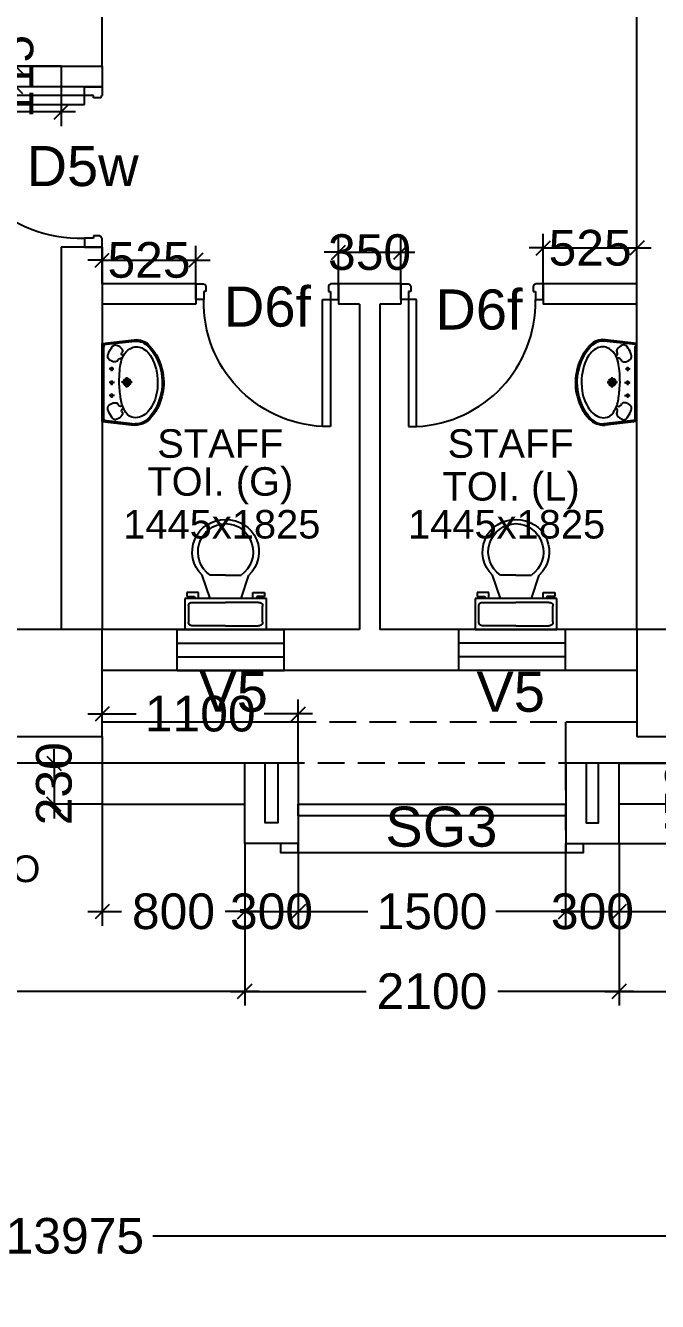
# Model space of a CAD drawing. Extents: x 6345096 to 6738923, y -6490958 to -6305885.
# Drawn here: x 6538609 to 6542154, y -6457893 to -6450735 of the extents above; entities that cross this region are included whole.
import ezdxf
from ezdxf.enums import TextEntityAlignment as Align

# ---------------------------------------------------------------- set-up
doc = ezdxf.new("R2010")
doc.units = 0
doc.header["$LTSCALE"] = 600
doc.header["$MEASUREMENT"] = 0
doc.header["$PDMODE"] = 35
doc.linetypes.add('DASHED', pattern=[0.75, 0.5, -0.25])
doc.linetypes.add('HIDDEN', pattern=[0.375, 0.25, -0.125])
doc.layers.get('0').update_dxf_attribs({"linetype": 'CONTINUOUS'})
doc.layers.get('Defpoints').update_dxf_attribs({"linetype": 'CONTINUOUS'})
for name, color, linetype in [('8', 8, 'CONTINUOUS'), ('chajja', 7, 'CONTINUOUS'), ('DIM', 8, 'CONTINUOUS'), ('DIM-TEXT', 8, 'CONTINUOUS'), ('DOOR', 32, 'CONTINUOUS'), ('Ele Proje.', 7, 'CONTINUOUS'), ('Ele. Proj', 7, 'CONTINUOUS'), ('HS', 251, 'CONTINUOUS'), ('joinery', 7, 'CONTINUOUS'), ('LA-column', 3, 'CONTINUOUS'), ('REVISIONS', 6, 'CONTINUOUS'), ('Room Dim', 1, 'CONTINUOUS'), ('TEXT', 6, 'CONTINUOUS'), ('Toi-Euip', 8, 'CONTINUOUS'), ('toi-fix', 46, 'CONTINUOUS'), ('Walls', 7, 'CONTINUOUS'), ('WIN', 151, 'CONTINUOUS'), ('Working Dim', 5, 'CONTINUOUS')]:
    doc.layers.add(name, color=color, linetype=linetype)
doc.styles.add('ari', font='arial.ttf')
doc.styles.add('ARIAL', font='arial.ttf')
doc.styles.add('RT', font='romant.shx')
doc.styles.get("Standard").update_dxf_attribs({"font": 'romans.shx'})
doc.dimstyles.new('int. dim', dxfattribs={"dimtxt": 200, "dimasz": 80, "dimexe": 80, "dimexo": 0, "dimgap": 70, "dimtad": 0, "dimdec": 0, "dimzin": 12, "dimdsep": 46, "dimtxsty": 'ari', "dimblk": 'OBLIQUE', "dimcen": 2, "dimdle": 80, "dimclrd": 256, "dimclre": 256, "dimclrt": 6, "dimadec": 0, "dimazin": 0, "dimtfac": 1, "dimtdec": 0, "dimtix": 1, "dimtmove": 2, "dimatfit": 3, "dimfxl": 1, "dimtolj": 1, "dimtzin": 0, "dimlwd": -1, "dimlwe": -1, "dimarcsym": 0})
doc.dimstyles.new('STANDARD$0', dxfattribs={"dimscale": 0, "dimtxt": 150, "dimasz": 125, "dimexe": 0.75, "dimexo": 1, "dimgap": 25, "dimtad": 1, "dimdec": 0, "dimdsep": 46, "dimtxsty": 'Standard', "dimblk1": 'DOT', "dimblk2": 'DOT', "dimsah": 1, "dimcen": 2.5, "dimclrd": 1, "dimclre": 1, "dimclrt": 3, "dimadec": 0, "dimazin": 0, "dimtfac": 1, "dimtdec": 0, "dimtmove": 0, "dimatfit": 3, "dimldrblk": 'DOT', "dimfxl": 1, "dimtolj": 1, "dimtzin": 0, "dimarcsym": 0})
doc.dimstyles.new('TEXT', dxfattribs={"dimscale": 0, "dimtxt": 600, "dimasz": 300, "dimexe": 300, "dimexo": 30, "dimgap": 50, "dimtad": 0, "dimdec": 0, "dimzin": 0, "dimdsep": 46, "dimtxsty": 'RT', "dimblk": 'OBLIQUE', "dimcen": 0.09, "dimdle": 300, "dimclrd": 256, "dimclre": 256, "dimclrt": 170, "dimadec": 0, "dimazin": 0, "dimtfac": 1, "dimtdec": 0, "dimtofl": 0, "dimtmove": 2, "dimatfit": 3, "dimfxl": 1, "dimfrac": 2, "dimtolj": 1, "dimtzin": 0, "dimlwd": -1, "dimlwe": -1, "dimarcsym": 0})

# ---------------------------------------------------------------- blocks, each defined once
blk = doc.blocks.new('_Oblique')
at = {"color": 0, "linetype": 'ByBlock', "lineweight": -2}
blk.add_line((-0.5, -0.5), (0.5, 0.5), dxfattribs=at)
blk = doc.blocks.new('*D259')
at = {"layer": 'Defpoints', "color": 0, "linetype": 'Continuous', "transparency": 16777216}
for p in [(6531899.3, -6454873.9, -2.1), (6576789.4, -6454873.9, -2.1), (6576789.4, -6459847.3)]:
    blk.add_point(p, dxfattribs=at)
at = {"layer": 'DIM-TEXT', "transparency": 16777216}
for p, q in [((6531899.3, -6454873.9), (6531899.3, -6460147.3)), ((6576789.4, -6454873.9), (6576789.4, -6460147.3)), ((6531599.3, -6459847.3), (6547085.7, -6459847.3)), ((6577089.4, -6459847.3), (6561603.1, -6459847.3))]:
    blk.add_line(p, q, dxfattribs=at)
at = {"layer": 'DIM-TEXT', "linetype": 'Continuous', "transparency": 16777216, "xscale": 300, "yscale": 300, "zscale": 300, "rotation": 180}
blk.add_blockref('_Oblique', (6531899.3, -6459847.3), dxfattribs=at)
at = {"layer": 'DIM-TEXT', "linetype": 'Continuous', "transparency": 16777216, "xscale": 300, "yscale": 300, "zscale": 300}
blk.add_blockref('_Oblique', (6576789.4, -6459847.3), dxfattribs=at)
at = {"layer": 'DIM-TEXT', "color": 170, "linetype": 'Continuous', "transparency": 16777216, "insert": (6554344.4, -6459847.3), "char_height": 750, "attachment_point": 5, "style": 'ari'}
blk.add_mtext('\\A1;{\\H1.0667x;OPD - GENERAL MEDICINE}', dxfattribs=at)
blk = doc.blocks.new('1000')
at = {"layer": 'DOOR'}
for p, q in [((0, -100), (0, 0)), ((0, 0), (49.7, 0)), ((49.7, 0), (49.7, -2.2)), ((63.2, -49.5), (49.7, -49.5)), ((49.7, -49.5), (49.7, -100)), ((63.2, -13.5), (61, -13.5)), ((63.2, -13.5), (63.2, -49.5)), ((836.8, -13.5), (836.8, -49.5)), ((836.8, -13.5), (839, -13.5)), ((836.8, -49.5), (850.3, -49.5)), ((850.3, 0), (850.3, -2.2)), ((900, 0), (850.3, 0)), ((850.3, -49.5), (850.3, -100)), ((900, -100), (900, 0)), ((49.7, -100), (0, -100)), ((49.7, -100), (49.7, -900.6)), ((100.2, -100), (49.7, -100)), ((100.2, -900.6), (100.2, -100)), ((850.3, -100), (900, -100)), ((49.7, -900.6), (100.2, -900.6))]:
    blk.add_line(p, q, dxfattribs=at)
for centre, major_axis, start_param, end_param in [((49.7, -13.5), (-7.95, 7.95), 3.926991, 5.497787), ((850.3, -13.5), (7.95, 7.95), 0.785398, 2.356194)]:
    blk.add_ellipse(centre, major_axis=major_axis, ratio=1, start_param=start_param, end_param=end_param, dxfattribs=at)
at = {"layer": 'DOOR', "color": 145}
blk.add_ellipse((64.3, -115.3), major_axis=(-519.7, 589.8), ratio=1, start_param=2.464943, end_param=4.009476, dxfattribs=at)
blk = doc.blocks.new('*D862')
at = {"layer": 'Defpoints', "color": 0, "transparency": 16777216}
for p in [(6534079.3, -6450823.9, 5.1), (6538809.4, -6450963.8, 12.9), (6538809.4, -6451219.8)]:
    blk.add_point(p, dxfattribs=at)
at = {"layer": 'Working Dim', "transparency": 16777216}
for p, q in [((6534079.3, -6450823.9), (6534079.3, -6451299.8)), ((6538809.4, -6450963.8), (6538809.4, -6451299.8)), ((6533999.3, -6451219.8), (6536072, -6451219.8)), ((6538889.4, -6451219.8), (6536816.7, -6451219.8))]:
    blk.add_line(p, q, dxfattribs=at)
at = {"layer": 'Working Dim', "transparency": 16777216, "xscale": 80, "yscale": 80, "zscale": 80, "rotation": 180}
blk.add_blockref('_Oblique', (6534079.3, -6451219.8), dxfattribs=at)
at = {"layer": 'Working Dim', "transparency": 16777216, "xscale": 80, "yscale": 80, "zscale": 80}
blk.add_blockref('_Oblique', (6538809.4, -6451219.8), dxfattribs=at)
at = {"layer": 'Working Dim', "color": 6, "transparency": 16777216, "insert": (6536444.4, -6451219.8), "char_height": 200, "attachment_point": 5, "style": 'ari'}
blk.add_mtext('\\A1;4730', dxfattribs=at)
blk = doc.blocks.new('*D863')
at = {"layer": 'Defpoints', "color": 0, "transparency": 16777216}
for p in [(6538554, -6450963.8), (6538809.4, -6450963.8), (6538809.4, -6451078.8)]:
    blk.add_point(p, dxfattribs=at)
at = {"layer": 'Working Dim', "transparency": 16777216}
for p, q in [((6538554, -6450963.8), (6538554, -6450883.8)), ((6538809.4, -6450963.8), (6538474, -6450963.8)), ((6538554, -6451078.8), (6538554, -6450963.8)), ((6538809.4, -6451078.8), (6538474, -6451078.8)), ((6538554, -6451078.8), (6538554, -6451158.8))]:
    blk.add_line(p, q, dxfattribs=at)
at = {"layer": 'Working Dim', "transparency": 16777216, "xscale": 80, "yscale": 80, "zscale": 80}
for p, rotation in [((6538554, -6450963.8), 270), ((6538554, -6451078.8), 90)]:
    blk.add_blockref('_Oblique', p, dxfattribs=dict(at, rotation=rotation))
at = {"layer": 'Working Dim', "color": 6, "transparency": 16777216, "insert": (6538554, -6451021.3), "char_height": 200, "attachment_point": 5, "rotation": 90, "style": 'ari'}
blk.add_mtext('\\A1;115', dxfattribs=at)
blk = doc.blocks.new('*D1417')
at = {"layer": 'Defpoints', "color": 0, "transparency": 16777216}
for p in [(6539039.4, -6454873.9, -26.7), (6539839.4, -6455323.9, -26.7), (6539839.4, -6455705.7)]:
    blk.add_point(p, dxfattribs=at)
at = {"layer": 'Working Dim', "transparency": 16777216}
for p, q in [((6539039.4, -6454873.9), (6539039.4, -6455785.7)), ((6539839.4, -6455323.9), (6539839.4, -6455785.7)), ((6538959.4, -6455705.7), (6539148.7, -6455705.7)), ((6539919.4, -6455705.7), (6539730.2, -6455705.7))]:
    blk.add_line(p, q, dxfattribs=at)
at = {"layer": 'Working Dim', "transparency": 16777216, "xscale": 80, "yscale": 80, "zscale": 80, "rotation": 180}
blk.add_blockref('_Oblique', (6539039.4, -6455705.7), dxfattribs=at)
at = {"layer": 'Working Dim', "transparency": 16777216, "xscale": 80, "yscale": 80, "zscale": 80}
blk.add_blockref('_Oblique', (6539839.4, -6455705.7), dxfattribs=at)
at = {"layer": 'Working Dim', "color": 6, "transparency": 16777216, "insert": (6539439.4, -6455705.7), "char_height": 200, "attachment_point": 5, "style": 'ari'}
blk.add_mtext('\\A1;800', dxfattribs=at)
blk = doc.blocks.new('*D1420')
at = {"layer": 'Defpoints', "color": 0, "transparency": 16777216}
for p in [(6540139.4, -6454597), (6539039.4, -6454704.1, -21.5), (6540139.4, -6454704.1, -26.7)]:
    blk.add_point(p, dxfattribs=at)
at = {"layer": 'Working Dim', "transparency": 16777216}
for p, q in [((6539039.4, -6454704.1), (6539039.4, -6454517)), ((6540139.4, -6454704.1), (6540139.4, -6454517)), ((6538959.4, -6454597), (6539230.6, -6454597)), ((6540219.4, -6454597), (6539948.3, -6454597))]:
    blk.add_line(p, q, dxfattribs=at)
at = {"layer": 'Working Dim', "transparency": 16777216, "xscale": 80, "yscale": 80, "zscale": 80, "rotation": 180}
blk.add_blockref('_Oblique', (6539039.4, -6454597), dxfattribs=at)
at = {"layer": 'Working Dim', "transparency": 16777216, "xscale": 80, "yscale": 80, "zscale": 80}
blk.add_blockref('_Oblique', (6540139.4, -6454597), dxfattribs=at)
at = {"layer": 'Working Dim', "color": 6, "transparency": 16777216, "insert": (6539589.4, -6454597), "char_height": 200, "attachment_point": 5, "style": 'ari'}
blk.add_mtext('\\A1;1100', dxfattribs=at)
blk = doc.blocks.new('*D1426')
at = {"layer": 'Defpoints', "color": 0, "transparency": 16777216}
for p in [(6539839.4, -6455323.9, 26.6), (6540139.4, -6455323.9, 19.4), (6540139.4, -6455705.7)]:
    blk.add_point(p, dxfattribs=at)
at = {"layer": 'Working Dim', "transparency": 16777216}
for p, q in [((6539839.4, -6455323.9), (6539839.4, -6455785.7)), ((6540139.4, -6455323.9), (6540139.4, -6455785.7)), ((6539839.4, -6455705.7), (6539759.4, -6455705.7)), ((6539839.4, -6455705.7), (6540139.4, -6455705.7)), ((6540139.4, -6455705.7), (6540219.4, -6455705.7))]:
    blk.add_line(p, q, dxfattribs=at)
at = {"layer": 'Working Dim', "transparency": 16777216, "xscale": 80, "yscale": 80, "zscale": 80}
blk.add_blockref('_Oblique', (6539839.4, -6455705.7), dxfattribs=at)
at = {"layer": 'Working Dim', "transparency": 16777216, "xscale": 80, "yscale": 80, "zscale": 80, "rotation": 180}
blk.add_blockref('_Oblique', (6540139.4, -6455705.7), dxfattribs=at)
at = {"layer": 'Working Dim', "color": 6, "transparency": 16777216, "insert": (6539989.4, -6455705.7), "char_height": 200, "attachment_point": 5, "style": 'ari'}
blk.add_mtext('\\A1;300', dxfattribs=at)
blk = doc.blocks.new('*D1427')
at = {"layer": 'Defpoints', "color": 0, "transparency": 16777216}
for p in [(6540139.4, -6455323.9, 19.4), (6541639.4, -6455373.9, 14.3), (6541639.4, -6455705.7)]:
    blk.add_point(p, dxfattribs=at)
at = {"layer": 'Working Dim', "transparency": 16777216}
for p, q in [((6540139.4, -6455323.9), (6540139.4, -6455785.7)), ((6541639.4, -6455373.9), (6541639.4, -6455785.7)), ((6540059.4, -6455705.7), (6540530.5, -6455705.7)), ((6541719.4, -6455705.7), (6541248.3, -6455705.7))]:
    blk.add_line(p, q, dxfattribs=at)
at = {"layer": 'Working Dim', "transparency": 16777216, "xscale": 80, "yscale": 80, "zscale": 80, "rotation": 180}
blk.add_blockref('_Oblique', (6540139.4, -6455705.7), dxfattribs=at)
at = {"layer": 'Working Dim', "transparency": 16777216, "xscale": 80, "yscale": 80, "zscale": 80}
blk.add_blockref('_Oblique', (6541639.4, -6455705.7), dxfattribs=at)
at = {"layer": 'Working Dim', "color": 6, "transparency": 16777216, "insert": (6540889.4, -6455705.7), "char_height": 200, "attachment_point": 5, "style": 'ari'}
blk.add_mtext('\\A1;1500', dxfattribs=at)
blk = doc.blocks.new('*D1428')
at = {"layer": 'Defpoints', "color": 0, "transparency": 16777216}
for p in [(6541939.4, -6455323.9, 26.6), (6541639.4, -6455373.9, 14.3), (6541939.4, -6455705.7)]:
    blk.add_point(p, dxfattribs=at)
at = {"layer": 'Working Dim', "transparency": 16777216}
for p, q in [((6541939.4, -6455323.9), (6541939.4, -6455785.7)), ((6541639.4, -6455373.9), (6541639.4, -6455785.7)), ((6541639.4, -6455705.7), (6541559.4, -6455705.7)), ((6541639.4, -6455705.7), (6541939.4, -6455705.7)), ((6541939.4, -6455705.7), (6542019.4, -6455705.7))]:
    blk.add_line(p, q, dxfattribs=at)
at = {"layer": 'Working Dim', "transparency": 16777216, "xscale": 80, "yscale": 80, "zscale": 80}
blk.add_blockref('_Oblique', (6541639.4, -6455705.7), dxfattribs=at)
at = {"layer": 'Working Dim', "transparency": 16777216, "xscale": 80, "yscale": 80, "zscale": 80, "rotation": 180}
blk.add_blockref('_Oblique', (6541939.4, -6455705.7), dxfattribs=at)
at = {"layer": 'Working Dim', "color": 6, "transparency": 16777216, "insert": (6541789.4, -6455705.7), "char_height": 200, "attachment_point": 5, "style": 'ari'}
blk.add_mtext('\\A1;300', dxfattribs=at)
blk = doc.blocks.new('*D1429')
at = {"layer": 'Defpoints', "color": 0, "transparency": 16777216}
for p in [(6543239.3, -6455154, 16.1), (6541939.4, -6455323.9, 26.6), (6543239.3, -6455705.7)]:
    blk.add_point(p, dxfattribs=at)
at = {"layer": 'Working Dim', "transparency": 16777216}
for p, q in [((6543239.3, -6455154), (6543239.3, -6455785.7)), ((6541939.4, -6455323.9), (6541939.4, -6455785.7)), ((6541859.4, -6455705.7), (6542230.5, -6455705.7)), ((6543319.3, -6455705.7), (6542948.2, -6455705.7))]:
    blk.add_line(p, q, dxfattribs=at)
at = {"layer": 'Working Dim', "transparency": 16777216, "xscale": 80, "yscale": 80, "zscale": 80, "rotation": 180}
blk.add_blockref('_Oblique', (6541939.4, -6455705.7), dxfattribs=at)
at = {"layer": 'Working Dim', "transparency": 16777216, "xscale": 80, "yscale": 80, "zscale": 80}
blk.add_blockref('_Oblique', (6543239.3, -6455705.7), dxfattribs=at)
at = {"layer": 'Working Dim', "color": 6, "transparency": 16777216, "insert": (6542589.4, -6455705.7), "char_height": 200, "attachment_point": 5, "style": 'ari'}
blk.add_mtext('\\A1;1300', dxfattribs=at)
blk = doc.blocks.new('*D1432')
at = {"layer": 'Defpoints', "color": 0, "transparency": 16777216}
for p in [(6539039.4, -6454873.9, 26.6), (6538769.5, -6455103.9), (6539039.4, -6455103.9, 26.6)]:
    blk.add_point(p, dxfattribs=at)
at = {"layer": 'Working Dim', "transparency": 16777216}
for p, q in [((6538769.5, -6454873.9), (6538769.5, -6454793.9)), ((6539039.4, -6454873.9), (6538689.5, -6454873.9)), ((6538769.5, -6454873.9), (6538769.5, -6455103.9)), ((6539039.4, -6455103.9), (6538689.5, -6455103.9)), ((6538769.5, -6455103.9), (6538769.5, -6455183.9))]:
    blk.add_line(p, q, dxfattribs=at)
at = {"layer": 'Working Dim', "transparency": 16777216, "xscale": 80, "yscale": 80, "zscale": 80}
for p, rotation in [((6538769.5, -6454873.9), 270), ((6538769.5, -6455103.9), 90)]:
    blk.add_blockref('_Oblique', p, dxfattribs=dict(at, rotation=rotation))
at = {"layer": 'Working Dim', "color": 6, "transparency": 16777216, "insert": (6538769.5, -6454988.9), "char_height": 200, "attachment_point": 5, "rotation": 90, "style": 'ari'}
blk.add_mtext('\\A1;230', dxfattribs=at)
blk = doc.blocks.new('*D1433')
at = {"layer": 'Defpoints', "color": 0, "transparency": 16777216}
for p in [(6541939.4, -6454873.9, 26.6), (6541939.4, -6455323.9), (6542298.1, -6455323.9)]:
    blk.add_point(p, dxfattribs=at)
at = {"layer": 'Working Dim', "transparency": 16777216}
for p, q in [((6542298.1, -6454873.9), (6542298.1, -6454793.9)), ((6541939.4, -6454873.9), (6542378.1, -6454873.9)), ((6542298.1, -6454873.9), (6542298.1, -6455323.9)), ((6541939.4, -6455323.9), (6542378.1, -6455323.9)), ((6542298.1, -6455323.9), (6542298.1, -6455403.9))]:
    blk.add_line(p, q, dxfattribs=at)
at = {"layer": 'Working Dim', "transparency": 16777216, "xscale": 80, "yscale": 80, "zscale": 80}
for p, rotation in [((6542298.1, -6454873.9), 270), ((6542298.1, -6455323.9), 90)]:
    blk.add_blockref('_Oblique', p, dxfattribs=dict(at, rotation=rotation))
at = {"layer": 'Working Dim', "color": 6, "transparency": 16777216, "insert": (6542298.1, -6455098.9), "char_height": 200, "attachment_point": 5, "rotation": 90, "style": 'ari'}
blk.add_mtext('\\A1;450', dxfattribs=at)
blk = doc.blocks.new('*D1448')
at = {"layer": 'Defpoints', "color": 0, "transparency": 16777216}
for p in [(6531899.3, -6454873.9, 26.6), (6545872.9, -6456373.8), (6545872.9, -6457526.2)]:
    blk.add_point(p, dxfattribs=at)
at = {"layer": 'Working Dim', "transparency": 16777216}
for p, q in [((6531899.3, -6454873.9), (6531899.3, -6457606.2)), ((6545872.9, -6456373.8), (6545872.9, -6457606.2)), ((6531819.3, -6457526.2), (6538448.4, -6457526.2)), ((6545952.9, -6457526.2), (6539323.7, -6457526.2))]:
    blk.add_line(p, q, dxfattribs=at)
at = {"layer": 'Working Dim', "transparency": 16777216, "xscale": 80, "yscale": 80, "zscale": 80, "rotation": 180}
blk.add_blockref('_Oblique', (6531899.3, -6457526.2), dxfattribs=at)
at = {"layer": 'Working Dim', "transparency": 16777216, "xscale": 80, "yscale": 80, "zscale": 80}
blk.add_blockref('_Oblique', (6545872.9, -6457526.2), dxfattribs=at)
at = {"layer": 'Working Dim', "color": 6, "transparency": 16777216, "insert": (6538886.1, -6457526.2), "char_height": 200, "attachment_point": 5, "style": 'ari'}
blk.add_mtext('\\A1;13975', dxfattribs=at)
blk = doc.blocks.new('*D1482')
at = {"layer": 'Defpoints', "color": 0, "transparency": 16777216}
for p in [(6531899.4, -6454873.9, 42), (6539839.4, -6455323.9), (6539839.4, -6456153.7)]:
    blk.add_point(p, dxfattribs=at)
at = {"layer": 'Working Dim', "transparency": 16777216}
for p, q in [((6531899.4, -6454873.9), (6531899.4, -6456233.7)), ((6539839.4, -6455323.9), (6539839.4, -6456233.7)), ((6531819.4, -6456153.7), (6535501.9, -6456153.7)), ((6539919.4, -6456153.7), (6536236.9, -6456153.7))]:
    blk.add_line(p, q, dxfattribs=at)
at = {"layer": 'Working Dim', "transparency": 16777216, "xscale": 80, "yscale": 80, "zscale": 80, "rotation": 180}
blk.add_blockref('_Oblique', (6531899.4, -6456153.7), dxfattribs=at)
at = {"layer": 'Working Dim', "transparency": 16777216, "xscale": 80, "yscale": 80, "zscale": 80}
blk.add_blockref('_Oblique', (6539839.4, -6456153.7), dxfattribs=at)
at = {"layer": 'Working Dim', "color": 6, "transparency": 16777216, "insert": (6535869.4, -6456153.7), "char_height": 200, "attachment_point": 5, "style": 'ari'}
blk.add_mtext('\\A1;7940', dxfattribs=at)
blk = doc.blocks.new('*D1483')
at = {"layer": 'Defpoints', "color": 0, "transparency": 16777216}
for p in [(6539839.4, -6455323.9), (6541939.4, -6455323.9), (6541939.4, -6456153.7)]:
    blk.add_point(p, dxfattribs=at)
at = {"layer": 'Working Dim', "transparency": 16777216}
for p, q in [((6539839.4, -6455323.9), (6539839.4, -6456233.7)), ((6541939.4, -6455323.9), (6541939.4, -6456233.7)), ((6539759.4, -6456153.7), (6540519.4, -6456153.7)), ((6542019.4, -6456153.7), (6541259.4, -6456153.7))]:
    blk.add_line(p, q, dxfattribs=at)
at = {"layer": 'Working Dim', "transparency": 16777216, "xscale": 80, "yscale": 80, "zscale": 80, "rotation": 180}
blk.add_blockref('_Oblique', (6539839.4, -6456153.7), dxfattribs=at)
at = {"layer": 'Working Dim', "transparency": 16777216, "xscale": 80, "yscale": 80, "zscale": 80}
blk.add_blockref('_Oblique', (6541939.4, -6456153.7), dxfattribs=at)
at = {"layer": 'Working Dim', "color": 6, "transparency": 16777216, "insert": (6540889.4, -6456153.7), "char_height": 200, "attachment_point": 5, "style": 'ari'}
blk.add_mtext('\\A1;2100', dxfattribs=at)
blk = doc.blocks.new('*D1484')
at = {"layer": 'Defpoints', "color": 0, "transparency": 16777216}
for p in [(6541939.4, -6455323.9), (6545872.9, -6456141.6, 16.1), (6545872.9, -6456153.7)]:
    blk.add_point(p, dxfattribs=at)
at = {"layer": 'Working Dim', "transparency": 16777216}
for p, q in [((6541939.4, -6455323.9), (6541939.4, -6456233.7)), ((6545872.9, -6456141.6), (6545872.9, -6456233.7)), ((6541859.4, -6456153.7), (6543537.9, -6456153.7)), ((6545952.9, -6456153.7), (6544274.4, -6456153.7))]:
    blk.add_line(p, q, dxfattribs=at)
at = {"layer": 'Working Dim', "transparency": 16777216, "xscale": 80, "yscale": 80, "zscale": 80, "rotation": 180}
blk.add_blockref('_Oblique', (6541939.4, -6456153.7), dxfattribs=at)
at = {"layer": 'Working Dim', "transparency": 16777216, "xscale": 80, "yscale": 80, "zscale": 80}
blk.add_blockref('_Oblique', (6545872.9, -6456153.7), dxfattribs=at)
at = {"layer": 'Working Dim', "color": 6, "transparency": 16777216, "insert": (6543906.1, -6456153.7), "char_height": 200, "attachment_point": 5, "style": 'ari'}
blk.add_mtext('\\A1;3930', dxfattribs=at)
blk = doc.blocks.new('*D1486')
at = {"layer": 'Defpoints', "color": 0, "transparency": 16777216}
for p in [(6576789.5, -6454838.9), (6531899.3, -6454873.9), (6531899.3, -6458656.5)]:
    blk.add_point(p, dxfattribs=at)
at = {"layer": 'DIM', "color": 8, "transparency": 16777216}
for p, q in [((6576789.5, -6454838.9), (6576789.5, -6458956.5)), ((6531899.3, -6454873.9), (6531899.3, -6458956.5)), ((6531599.3, -6458656.5), (6552636.5, -6458656.5)), ((6577089.5, -6458656.5), (6556052.3, -6458656.5))]:
    blk.add_line(p, q, dxfattribs=at)
at = {"layer": 'DIM', "color": 8, "transparency": 16777216, "xscale": 300, "yscale": 300, "zscale": 300, "rotation": 180}
blk.add_blockref('_Oblique', (6531899.3, -6458656.5), dxfattribs=at)
at = {"layer": 'DIM', "color": 8, "transparency": 16777216, "xscale": 300, "yscale": 300, "zscale": 300}
blk.add_blockref('_Oblique', (6576789.5, -6458656.5), dxfattribs=at)
at = {"layer": 'DIM', "color": 7, "transparency": 16777216, "insert": (6554344.4, -6458656.5), "char_height": 750, "attachment_point": 5, "style": 'ari'}
blk.add_mtext('\\A1;44.89m', dxfattribs=at)
blk = doc.blocks.new('A$C782D609A')
at = {"layer": 'WIN', "linetype": 'Continuous'}
for p, q in [((-300, 230), (300, 230)), ((-300, 230), (-300, 0)), ((300, 230), (300, 0)), ((-300, 0), (300, 0))]:
    blk.add_line(p, q, dxfattribs=at)
at = {"layer": 'WIN', "linetype": 'DASHED', "ltscale": 300}
for p, q in [((-300, 153.3), (300, 153.3)), ((-300, 76.7), (300, 76.7))]:
    blk.add_line(p, q, dxfattribs=at)
blk = doc.blocks.new('A$C70ED7303')
at = {"layer": 'toi-fix', "color": 8}
for p, q in [((0, 0), (229, 0)), ((229, 0), (229, -174.4)), ((-229, 0), (0, 0)), ((-229, -174.4), (-229, 0)), ((-207.2, -43.6), (-207.2, -130.8)), ((0, -21.8), (-185.4, -21.8)), ((0, -21.8), (185.4, -21.8)), ((207.2, -43.6), (207.2, -130.8)), ((229, -174.4), (-229, -174.4)), ((-218.1, -207.2), (-218.1, -185.4)), ((-218.1, -185.4), (-174.4, -185.4)), ((-152.6, -207.2), (-218.1, -207.2)), ((-185.4, -152.6), (0, -152.6)), ((-174.4, -185.4), (-174.4, -174.4)), ((-152.6, -174.4), (-152.6, -207.2)), ((-87.2, -174.4), (-130.8, -305.3)), ((185.4, -152.6), (0, -152.6)), ((87.2, -174.4), (130.8, -305.3)), ((152.6, -174.4), (152.6, -207.2)), ((152.6, -207.2), (218.1, -207.2)), ((174.4, -185.4), (174.4, -174.4)), ((218.1, -185.4), (174.4, -185.4)), ((218.1, -207.2), (218.1, -185.4)), ((0, -305.3), (-87.2, -305.3)), ((0, -305.3), (87.2, -305.3))]:
    blk.add_line(p, q, dxfattribs=at)
for centre, major_axis, start_param, end_param in [((-188.1, -40.9), (13.6, -13.6), 2.214297, 4.068888), ((188.1, -40.9), (13.6, -13.6), 0.643501, 2.498091), ((-188.1, -133.6), (-13.6, -13.6), 5.35589, 7.21048), ((188.1, -133.6), (-13.6, -13.6), 0.643501, 2.498091), ((-6.6, -436.2), (-127.6, -127.6), 4.686239, 7.105146), ((4.7, -435.5), (-112.7, -112.7), 4.541602, 7.039318), ((6.6, -436.2), (55.8, -171.6), -0.351019, 2.067888), ((-4.7, -435.5), (-112.7, -112.7), 0.814663, 3.31238)]:
    blk.add_ellipse(centre, major_axis=major_axis, ratio=1, start_param=start_param, end_param=end_param, dxfattribs=at)
blk = doc.blocks.new('A$C4D064DB7')
at = {"layer": 'Toi-Euip', "color": 8}
for p, q in [((-219.3, -1), (-239.3, 178)), ((-212.3, 5.4), (-232.3, 184.5)), ((0.9, 167), (0.9, 107.5)), ((212.2, 4.9), (232.3, 184.5)), ((219.2, -1), (239.3, 178)), ((-28.5, 137.9), (30, 137.9)), ((-204.6, 8.3), (200.4, 8.3)), ((-61.3, 51.7), (-86.8, 51.7)), ((-73.1, 68.7), (-73.1, 37.2)), ((11.1, 51.7), (-14.3, 51.7)), ((-0.6, 68.7), (-0.6, 37.2)), ((87.9, 51.7), (62.5, 51.7)), ((76.2, 63.6), (76.2, 37.2)), ((-219.3, -1), (219.2, -1))]:
    blk.add_line(p, q, dxfattribs=at)
for centre, radius in [((0.9, 137.9), 20.9), ((0.9, 137.9), 15), ((0.9, 137.9), 10.5), ((-73.1, 51.7), 6.23), ((-0.6, 51.7), 6.23), ((76.2, 51.7), 6.23)]:
    blk.add_circle(centre, radius, dxfattribs=at)
for centre, radius, start, end in [((-15, 63.3), 278.1, 103.68007, 133.11994), ((-52.1, 129.5), 194.1, 106.98939, 130.68541), ((-12.7, 69.4), 239.9, 90.51874, 121.0564), ((0.4, 42.8), 293.4, 66.19508, 111.84971), ((-3.7, 79.1), 265.8, 77.13905, 106.85156), ((4.5, 21.6), 288.4, 65.41071, 93.84539), ((11, 56.9), 284.8, 46.38455, 81.02297), ((17.4, 64.4), 266.9, 46.21733, 67.66735), ((-135.9, 190.3), 102.7, 132.34, 168.55208), ((-156.9, 191.3), 75.7, 146.79114, 185.14021), ((-115.7, 175.3), 119.3, 121.84149, 151.21457), ((-79.5, 166.9), 122.1, 117.7975, 160.69461), ((74.5, 158), 135.4, 31.86033, 68.31323), ((131.4, 192.6), 68.8, 336.77794, 32.40806), ((140.9, 188.9), 91.5, 357.2238, 48.08952), ((143.8, 190.8), 96.4, 352.39424, 48.61688), ((-159.3, 187.8), 80.7, 163.23918, 186.99591), ((-105.8, 184.4), 91.8, 165.58544, 192.65463), ((-124.3, 195.5), 77.6, 203.69295, 246.38132), ((98.1, 210.4), 106.4, 278.02022, 335.02213), ((-188.7, 72.6), 20.1, 152.49081, 243.19095), ((-154.2, 64.6), 55.1, 124.96691, 161.64959), ((-174.7, 96.4), 17.3, 50.46419, 129.5358), ((-157.9, 115.7), 8.33, 226.04031, 306.10739), ((-73.6, 263.8), 161.7, 239.59023, 265.97193), ((-156.5, 116.7), 8.45, 294.51045, 30.32874), ((-126.4, 102.5), 8.28, 83.15264, 217.30389), ((-110.1, 109.7), 26, 208.27151, 253.61398), ((-144.2, 69.4), 30.9, 343.96544, 29.92088), ((33.5, 869.5), 776.1, 261.22276, 267.52001), ((-3.1, 803.8), 709.6, 270.24313, 275.54823), ((44.3, 384), 287.3, 274.2321, 283.82674), ((146.2, 69.4), 30.9, 150.07912, 196.03456), ((112.1, 109.7), 26, 286.38602, 331.72849), ((129.6, 102.2), 7.16, 318.29837, 78.68026), ((157.9, 115.9), 7.49, 165.15228, 247.93068), ((159.9, 115.7), 8.33, 233.89261, 313.95969), ((176.7, 96.4), 17.3, 50.4642, 129.53581), ((156.2, 64.6), 55.1, 18.35041, 55.03309), ((190.7, 72.6), 20.1, 296.80905, 27.50919), ((-200, -15.1), 23.9, 101.14513, 143.7785), ((-120.2, 149.2), 122.2, 230.59825, 250.41359), ((-145.6, 63.1), 33, 241.91921, 291.35614), ((-161, 71.5), 47.7, 305.0585, 347.19296), ((163, 71.5), 47.7, 192.80704, 234.9415), ((147.6, 63.1), 33, 248.64386, 298.08079), ((122.2, 149.2), 122.2, 289.58641, 309.40175), ((199.8, -16.6), 24.9, 38.74871, 88.57964)]:
    blk.add_arc(centre, radius, start, end, dxfattribs=at)
blk = doc.blocks.new('*D1818')
at = {"layer": 'Defpoints', "color": 0, "transparency": 16777216}
for p in [(6539565, -6452051.5), (6539039.5, -6452184), (6539565, -6452184)]:
    blk.add_point(p, dxfattribs=at)
at = {"layer": 'Working Dim', "transparency": 16777216}
for p, q in [((6539039.5, -6452184), (6539039.5, -6451971.5)), ((6539565, -6452184), (6539565, -6451971.5)), ((6539039.5, -6452051.5), (6538959.5, -6452051.5)), ((6539039.5, -6452051.5), (6539565, -6452051.5)), ((6539565, -6452051.5), (6539645, -6452051.5))]:
    blk.add_line(p, q, dxfattribs=at)
at = {"layer": 'Working Dim', "transparency": 16777216, "xscale": 80, "yscale": 80, "zscale": 80}
blk.add_blockref('_Oblique', (6539039.5, -6452051.5), dxfattribs=at)
at = {"layer": 'Working Dim', "transparency": 16777216, "xscale": 80, "yscale": 80, "zscale": 80, "rotation": 180}
blk.add_blockref('_Oblique', (6539565, -6452051.5), dxfattribs=at)
at = {"layer": 'Working Dim', "color": 6, "transparency": 16777216, "insert": (6539302.3, -6452051.5), "char_height": 200, "attachment_point": 5, "style": 'ari'}
blk.add_mtext('\\A1;525', dxfattribs=at)
blk = doc.blocks.new('*D1819')
at = {"layer": 'Defpoints', "color": 0, "transparency": 16777216}
for p in [(6540714, -6452007.7), (6540365, -6452184, 2.4), (6540714, -6452184, 2.4)]:
    blk.add_point(p, dxfattribs=at)
at = {"layer": 'Working Dim', "transparency": 16777216}
for p, q in [((6540365, -6452184), (6540365, -6451927.7)), ((6540714, -6452184), (6540714, -6451927.7)), ((6540365, -6452007.7), (6540285, -6452007.7)), ((6540365, -6452007.7), (6540714, -6452007.7)), ((6540714, -6452007.7), (6540794, -6452007.7))]:
    blk.add_line(p, q, dxfattribs=at)
at = {"layer": 'Working Dim', "transparency": 16777216, "xscale": 80, "yscale": 80, "zscale": 80}
blk.add_blockref('_Oblique', (6540365, -6452007.7), dxfattribs=at)
at = {"layer": 'Working Dim', "transparency": 16777216, "xscale": 80, "yscale": 80, "zscale": 80, "rotation": 180}
blk.add_blockref('_Oblique', (6540714, -6452007.7), dxfattribs=at)
at = {"layer": 'Working Dim', "color": 6, "transparency": 16777216, "insert": (6540539.5, -6452007.7), "char_height": 200, "attachment_point": 5, "style": 'ari'}
blk.add_mtext('\\A1;350', dxfattribs=at)
blk = doc.blocks.new('*D1820')
at = {"layer": 'Defpoints', "color": 0, "transparency": 16777216}
for p in [(6542039.4, -6451983.3), (6541514, -6452186.3), (6542039.4, -6452186.3)]:
    blk.add_point(p, dxfattribs=at)
at = {"layer": 'Working Dim', "transparency": 16777216}
for p, q in [((6541514, -6452186.3), (6541514, -6451903.3)), ((6542039.4, -6452186.3), (6542039.4, -6451903.3)), ((6541514, -6451983.3), (6541434, -6451983.3)), ((6541514, -6451983.3), (6542039.4, -6451983.3)), ((6542039.4, -6451983.3), (6542119.4, -6451983.3))]:
    blk.add_line(p, q, dxfattribs=at)
at = {"layer": 'Working Dim', "transparency": 16777216, "xscale": 80, "yscale": 80, "zscale": 80}
blk.add_blockref('_Oblique', (6541514, -6451983.3), dxfattribs=at)
at = {"layer": 'Working Dim', "transparency": 16777216, "xscale": 80, "yscale": 80, "zscale": 80, "rotation": 180}
blk.add_blockref('_Oblique', (6542039.4, -6451983.3), dxfattribs=at)
at = {"layer": 'Working Dim', "color": 6, "transparency": 16777216, "insert": (6541776.7, -6451983.3), "char_height": 200, "attachment_point": 5, "style": 'ari'}
blk.add_mtext('\\A1;525', dxfattribs=at)
blk = doc.blocks.new('A$C2CD672AE')
at = {"layer": 'Ele Proje.', "color": 8, "linetype": 'HIDDEN', "elevation": -7.2}
for points in [[(9720, 1100), (9720, 1050), (9820, 1050), (9820, 1100)], [(11320, 1100), (11320, 1050), (11420, 1050), (11420, 1100)]]:
    blk.add_lwpolyline(points, dxfattribs=at)
at = {"layer": 'Ele. Proj', "color": 8, "linetype": 'HIDDEN'}
for points in [[(8720.1, 1550), (8720.1, 1320), (9520.1, 1320)], [(9820.1, 1550), (9820, 1100), (9520.1, 1100), (9520.1, 1550)], [(9705.1, 1550), (9705.1, 1215), (9635.1, 1215), (9635.1, 1550)], [(11320.1, 1550), (11320, 1100), (11620.1, 1100), (11620, 1550)], [(11435.1, 1550), (11435.1, 1215), (11505.1, 1215), (11505, 1550)], [(12919.9, 1550), (12919.9, 1320), (11620, 1320)]]:
    blk.add_lwpolyline(points, dxfattribs=at)
at = {"layer": 'Walls', "color": 8, "linetype": 'HIDDEN'}
for p, q in [((11720.1, 2300), (11720.1, 8865)), ((8490.1, 5460.2), (8490.1, 5345.2)), ((8720.1, 5460.2), (8720.1, 5345.2)), ((8720.1, 5345.2), (8490.1, 5345.2)), ((8490.1, 4445.2), (8490.1, 2300)), ((8720.1, 4445.2), (8490.1, 4445.2)), ((8720.1, 4445.2), (8720.1, 2300)), ((8720.1, 2070), (8720.1, 2070)), ((8720.1, 2070), (8720.1, 2070)), ((8720.1, 2070), (8720.1, 2070)), ((8720.1, 2070), (8720.1, 2070)), ((11720.1, 1780), (8720.1, 1780)), ((8720.1, 1700), (8720.1, 1550)), ((15704.8, 1550, -10.5), (1579.9, 1550))]:
    blk.add_line(p, q, dxfattribs=at)

msp = doc.modelspace()

# ---------------------------------------------------------------- linework, layer by layer
at = {"layer": 'chajja', "color": 8}
msp.add_line((6540139.43, -6455373.885, -12.339), (6541639.43, -6455373.885, -12.339), dxfattribs=at)
at = {"layer": 'Ele Proje.', "elevation": -7.208}
for points in [[(6540039.43, -6455323.885), (6540039.43, -6455373.885), (6540139.43, -6455373.885), (6540139.43, -6455323.885)], [(6541639.43, -6455323.885), (6541639.43, -6455373.885), (6541739.43, -6455373.885), (6541739.43, -6455323.885)]]:
    msp.add_lwpolyline(points, dxfattribs=at)
at = {"layer": 'Ele. Proj', "color": 1}
for points in [[(6539039.434, -6454873.885), (6539039.434, -6455103.885), (6539839.435, -6455103.885)], [(6540139.435, -6454873.885), (6540139.43, -6455323.885), (6539839.435, -6455323.885), (6539839.435, -6454873.885)], [(6540024.435, -6454873.884), (6540024.431, -6455208.885), (6539954.435, -6455208.885), (6539954.435, -6454873.885)], [(6541639.435, -6454873.885), (6541639.43, -6455323.885), (6541939.435, -6455323.885), (6541939.43, -6454873.885)], [(6541754.435, -6454873.886), (6541754.431, -6455208.885), (6541824.434, -6455208.885), (6541824.43, -6454873.886)], [(6543239.297, -6454873.923), (6543239.297, -6455103.923), (6541939.425, -6455103.885)]]:
    msp.add_lwpolyline(points, dxfattribs=at)
at = {"layer": 'LA-column', "color": 2}
for points, elevation in [([(6538439.524, -6450963.752), (6539039.524, -6450963.752), (6539039.524, -6450363.752), (6538439.524, -6450363.752)], 7.743), ([(6542039.348, -6454723.934), (6542639.348, -6454723.934), (6542639.348, -6454123.934), (6542039.348, -6454123.934)], 2.612)]:
    msp.add_lwpolyline(points, close=True, dxfattribs=dict(at, elevation=elevation))
msp.add_lwpolyline([(6538439.389, -6454723.752), (6539039.389, -6454723.752), (6539039.389, -6454123.752), (6538439.389, -6454123.752)], close=True, dxfattribs=at)
at = {"layer": 'REVISIONS'}
for p, q in [((6539565.016, -6452184.013), (6539039.522, -6452184.013)), ((6539565.016, -6452184.013), (6539565.016, -6452299.013)), ((6540714.025, -6452184.013), (6540365.016, -6452184.013)), ((6540365.016, -6452184.013), (6540365.016, -6452299.013)), ((6540714.025, -6452184.013), (6540714.025, -6452299.013)), ((6542039.525, -6452184.013), (6541514.025, -6452184.013)), ((6541514.025, -6452184.013), (6541514.025, -6452299.013)), ((6539565.016, -6452299.013), (6539039.522, -6452299.013)), ((6540482.021, -6452299.013), (6540365.016, -6452299.013)), ((6540482.021, -6452299.013), (6540482.021, -6454124.039)), ((6540714.025, -6452299.013), (6540597.021, -6452299.013)), ((6540597.021, -6452299.013), (6540597.021, -6454124.039)), ((6542039.525, -6452299.013), (6541514.025, -6452299.013)), ((6540482.021, -6454123.886), (6539039.522, -6454123.886)), ((6542039.519, -6454123.886), (6540597.021, -6454123.886)), ((6542039.348, -6454354.093, 5.001), (6539039.522, -6454354.093))]:
    msp.add_line(p, q, dxfattribs=at)
at = {"layer": 'Walls', "linetype": 'Continuous'}
for p, q in [((6542039.437, -6454123.886), (6542039.437, -6447558.903)), ((6538809.435, -6450963.752), (6538809.435, -6451078.752)), ((6539039.435, -6450963.752), (6539039.435, -6451078.752)), ((6539039.523, -6451078.752), (6538809.435, -6451078.752)), ((6538809.434, -6451978.752), (6538809.434, -6454123.933)), ((6539039.522, -6451978.752), (6538809.435, -6451978.752)), ((6539039.434, -6451978.752), (6539039.434, -6454123.886)), ((6540139.435, -6454643.885), (6539039.434, -6454643.885)), ((6540139.435, -6454873.885), (6540139.435, -6454643.885)), ((6542039.437, -6454643.885), (6541639.435, -6454643.885)), ((6541639.435, -6454873.885), (6541639.435, -6454643.885)), ((6540139.435, -6454873.885, -6.098), (6531899.298, -6454873.885)), ((6546024.22, -6454873.885, -10.453), (6541639.435, -6454873.885, -7.208))]:
    msp.add_line(p, q, dxfattribs=at)
at = {"layer": 'Walls'}
for p, q in [((6539039.436, -6454353.933), (6539039.434, -6454353.933)), ((6539039.436, -6454353.933), (6539039.434, -6454353.933)), ((6539039.436, -6454353.933), (6539039.434, -6454353.933)), ((6539039.436, -6454353.933), (6539039.434, -6454353.933)), ((6539039.434, -6454723.886), (6539039.434, -6454873.885))]:
    msp.add_line(p, q, dxfattribs=at)
at = {"layer": 'WIN', "linetype": 'Continuous'}
msp.add_lwpolyline([(6541639.43, -6455168.318), (6540139.43, -6455168.318), (6540139.43, -6455103.885), (6541639.43, -6455103.885)], close=True, dxfattribs=at)

# ---------------------------------------------------------------- block references
at = {"layer": 'DOOR', "linetype": 'Continuous'}
for p, xscale, yscale, zscale, rotation in [((6539039.522, -6451078.752, 9.612), 0.9999896036461254, 0.9999896036461254, 0.9999896036461254, 270.0000130201835), ((6540365.016, -6452184.053, 2.39), -0.8888888880610687, 0.8888888927176595, 0.8888888919152134, 359.9999872134056), ((6540714.025, -6452184.053, 2.39), 0.8888888880610687, 0.8888888880610687, 0.8888888880610687, 1.278659438584812e-05)]:
    msp.add_blockref('1000', p, dxfattribs=dict(at, xscale=xscale, yscale=yscale, zscale=zscale, rotation=rotation))
at = {"layer": 'HS'}
msp.add_blockref('A$C2CD672AE', (6530319.294, -6456423.902, 8.17), dxfattribs=at)
at = {"layer": 'toi-fix', "xscale": -1, "rotation": 270}
msp.add_blockref('A$C4D064DB7', (6539040.626, -6452737.709, 5.131), dxfattribs=at)
at = {"layer": 'toi-fix', "rotation": 90}
msp.add_blockref('A$C4D064DB7', (6542038.463, -6452737.709, 5.131), dxfattribs=at)
at = {"layer": 'toi-fix', "linetype": 'Continuous', "xscale": -1, "rotation": 180}
for p in [(6539731.854, -6454123.886, 5.131), (6541360.18, -6454123.886, 5.131)]:
    msp.add_blockref('A$C70ED7303', p, dxfattribs=at)
at = {"layer": 'WIN', "linetype": 'Continuous', "xscale": -1, "rotation": 180}
msp.add_blockref('A$C782D609A', (6539759.816, -6454123.886, -0.302), dxfattribs=at)
at = {"layer": 'WIN', "linetype": 'Continuous', "rotation": 180}
msp.add_blockref('A$C782D609A', (6541339.27, -6454123.886, -0.302), dxfattribs=at)

# ---------------------------------------------------------------- texts
at = {"layer": '8', "color": 6, "style": 'ari'}
for p in [(6539966.699, -6452424.553, 0.681), (6541153.272, -6452440.934, 0.681)]:
    msp.add_text('D6f', height=225, dxfattribs=at).set_placement(p, align=Align.CENTER)
at = {"layer": 'joinery', "style": 'ari'}
msp.add_text('D5w', height=225, dxfattribs=at).set_placement((6538615.342, -6451636.202, 9.348))
for s, p in [('V5', (6539777.028, -6454585.045, -0.302)), ('V5', (6541331.021, -6454585.045, -0.302)), ('SG3', (6540942.216, -6455341.893, 7.167))]:
    msp.add_text(s, height=225, dxfattribs=at).set_placement(p, align=Align.CENTER)
at = {"layer": 'Room Dim', "style": 'ARIAL'}
for p in [(6539710.651, -6453613.101, -0.302), (6541308.236, -6453613.101, -0.302)]:
    msp.add_text('1445x1825', height=160, dxfattribs=at).set_placement(p, align=Align.CENTER)
at = {"layer": 'Room Dim', "color": 7, "style": 'ARIAL'}
msp.add_text('WALL UPTO', height=150, dxfattribs=at).set_placement((6538087.481, -6455540.758), align=Align.CENTER)
at = {"layer": 'TEXT', "color": 7, "style": 'ARIAL'}
for s, p in [('STAFF', (6539702.077, -6453160.201, -0.302)), ('STAFF', (6541330.67, -6453160.201, -0.302)), ('TOI. (G)', (6539702.077, -6453373.086, -0.302)), ('TOI. (L)', (6541333.29, -6453400.425, -0.302))]:
    msp.add_text(s, height=160, dxfattribs=at).set_placement(p, align=Align.CENTER)

# ---------------------------------------------------------------- dimensions: what is measured, and where the dimension line sits
at = {"layer": 'DIM'}
dim = msp.add_linear_dim(base=(6531899.298, -6458656.532), p1=(6576789.484, -6454838.889), p2=(6531899.298, -6454873.885), dimstyle='STANDARD$0', override={"dimscale": 1, "dimtxt": 750, "dimasz": 300, "dimexe": 300, "dimexo": 0, "dimgap": 1, "dimtad": 0, "dimdec": 2, "dimlfac": 0.001, "dimzin": 0, "dimpost": 'm', "dimtxsty": 'ari', "dimblk1": 'Oblique', "dimblk2": 'Oblique', "dimcen": 0, "dimdle": 300, "dimclrd": 8, "dimclre": 8, "dimclrt": 7, "dimadec": 2, "dimtdec": 2, "dimtmove": 2, "dimfxl": 0.75, "dimfrac": 1, "dimlwd": 65535, "dimlwe": 65535}, dxfattribs=at)
dim.commit()
dim.dimension.update_dxf_attribs({"geometry": '*D1486', "text_midpoint": (6554344.391, -6458656.532)})
at = {"layer": 'DIM-TEXT', "linetype": 'Continuous'}
dim = msp.add_linear_dim(base=(6576789.439, -6459847.294, 2.092), p1=(6531899.298, -6454873.885), p2=(6576789.439, -6454873.885), text='{\\H1.0667x;OPD - GENERAL MEDICINE}', dimstyle='TEXT', override={"dimscale": 1, "dimtxt": 750, "dimexo": 0, "dimtxsty": 'ari'}, dxfattribs=at)
dim.commit()
dim.dimension.update_dxf_attribs({"geometry": '*D259', "text_midpoint": (6554344.369, -6459847.294, 2.092)})
at = {"layer": 'Working Dim', "color": 6}
for base, p1, p2, picture, middle in [((6538809.435, -6451219.783), (6534079.299, -6450823.859, 5.131), (6538809.435, -6450963.752, 12.874), '*D862', (6536444.367, -6451219.783)), ((6542039.437, -6451983.3), (6541514.025, -6452186.284), (6542039.437, -6452186.284), '*D1820', (6541776.731, -6451983.3)), ((6539565.016, -6452051.453), (6539039.522, -6452184.013), (6539565.016, -6452184.013), '*D1818', (6539302.269, -6452051.453)), ((6540139.435, -6454596.965, 29.047), (6539039.434, -6454704.061, 7.521), (6540139.435, -6454704.061, 2.39), '*D1420', (6539589.435, -6454596.965, 29.047)), ((6539839.435, -6456153.669, -26.593), (6531899.389, -6454873.885, 15.404), (6539839.435, -6455323.885, -26.593), '*D1482', (6535869.412, -6456153.669, -26.593)), ((6539839.435, -6455705.679, 26.657), (6539039.434, -6454873.885), (6539839.435, -6455323.885), '*D1417', (6539439.435, -6455705.679, 26.657)), ((6543239.297, -6455705.679, -26.593), (6541939.435, -6455323.885), (6543239.297, -6455153.951, -10.453), '*D1429', (6542589.366, -6455705.679, -26.593)), ((6540139.43, -6455705.679, -26.593), (6539839.435, -6455323.885), (6540139.43, -6455323.885, -7.208), '*D1426', (6539989.433, -6455705.679, -26.593)), ((6541939.435, -6456153.669, -26.593), (6539839.435, -6455323.885, -26.593), (6541939.435, -6455323.885, -26.593), '*D1483', (6540889.435, -6456153.669, -26.593)), ((6541639.43, -6455705.679, -26.593), (6540139.43, -6455323.885, -7.208), (6541639.43, -6455373.885, -12.339), '*D1427', (6540889.43, -6455705.679, -26.593)), ((6541939.435, -6455705.679, -26.593), (6541639.43, -6455373.885, -12.339), (6541939.435, -6455323.885), '*D1428', (6541789.433, -6455705.679, -26.593))]:
    dim = msp.add_linear_dim(base=base, p1=p1, p2=p2, dimstyle='int. dim', override={"dimtxt": 200, "dimarcsym": 1}, dxfattribs=at)
    dim.commit()
    dim.dimension.update_dxf_attribs({"geometry": picture, "text_midpoint": middle})
for base, p1, p2, picture, middle in [((6538553.963, -6450963.752), (6538809.435, -6451078.752), (6538809.435, -6450963.752), '*D863', (6538553.963, -6451021.252)), ((6538769.47, -6455103.885, -26.593), (6539039.434, -6454873.885), (6539039.434, -6455103.885), '*D1432', (6538769.47, -6454988.885, -26.593)), ((6542298.135, -6455323.885, -26.593), (6541939.43, -6454873.885), (6541939.435, -6455323.885, -26.593), '*D1433', (6542298.135, -6455098.885, -26.593))]:
    dim = msp.add_linear_dim(base=base, p1=p1, p2=p2, angle=90, dimstyle='int. dim', override={"dimtxt": 200, "dimarcsym": 1}, dxfattribs=at)
    dim.commit()
    dim.dimension.update_dxf_attribs({"geometry": picture, "text_midpoint": middle})
for base, p1, p2, text, picture, middle in [((6540714.025, -6452007.681), (6540365.016, -6452184.013, 2.39), (6540714.025, -6452184.013, 2.39), '350', '*D1819', (6540539.521, -6452007.681)), ((6545872.859, -6457526.183, -26.593), (6531899.298, -6454873.885), (6545872.859, -6456373.848, -26.593), '13975', '*D1448', (6538886.079, -6457526.183, -26.593)), ((6545872.859, -6456153.669, -26.593), (6541939.435, -6455323.885, -26.593), (6545872.859, -6456141.558, -10.453), '3930', '*D1484', (6543906.147, -6456153.669, -26.593))]:
    dim = msp.add_linear_dim(base=base, p1=p1, p2=p2, text=text, dimstyle='int. dim', override={"dimtxt": 200, "dimarcsym": 1}, dxfattribs=at)
    dim.commit()
    dim.dimension.update_dxf_attribs({"geometry": picture, "text_midpoint": middle})

doc.saveas('drawing.dxf')
